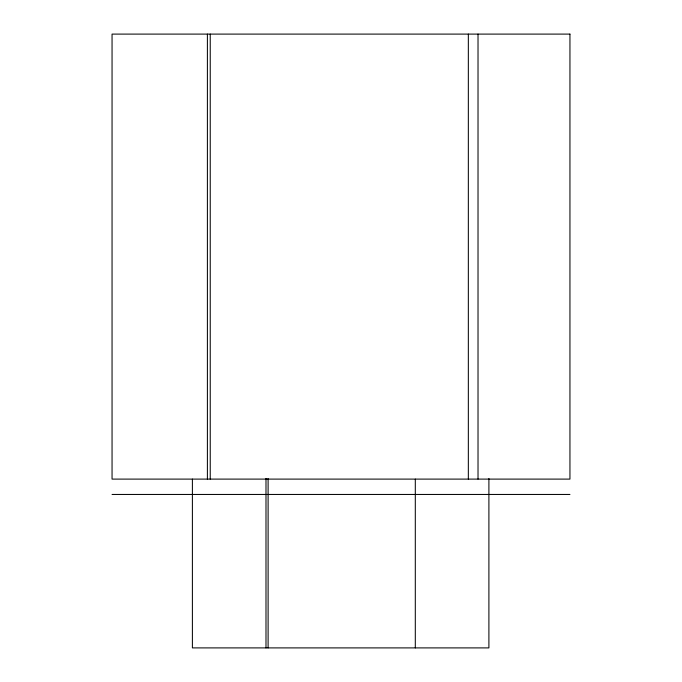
<?xml version="1.0" encoding="UTF-8"?>
<svg xmlns="http://www.w3.org/2000/svg" width="682" height="682" viewBox="0 0 682 682"><rect width="100%" height="100%" fill="white"/><g stroke="black" fill="none" stroke-linecap="round" stroke-linejoin="round"><path stroke-width="1.02" d="M112.053 494.45L569.947 494.45M265.989 479.105L268.06 479.54M488.9 478.534L488.9 647.9L192.392 647.9L192.392 479.105M478.022 34.1L478.022 479.105M468.338 34.1L468.338 479.105M415.304 479.105L415.304 647.9M268.111 478.534L268.111 647.9M265.989 478.534L265.989 647.9M210.235 34.1L210.235 479.105M207.396 34.1L207.396 479.105M569.947 34.1L112.053 34.1L112.053 479.105L569.947 479.105L569.947 34.1"/></g></svg>
